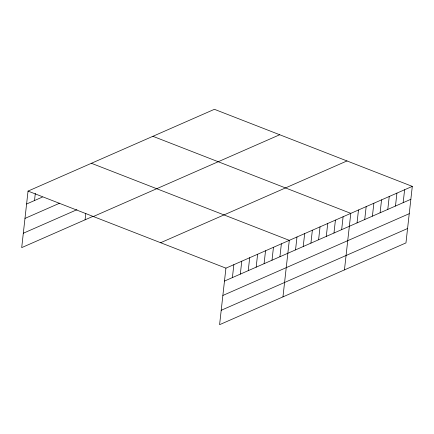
<?xml version="1.0" encoding="UTF-8"?>
<svg xmlns="http://www.w3.org/2000/svg" width="434" height="434" viewBox="0 0 434 434"><rect width="100%" height="100%" fill="white"/><g stroke="black" fill="none" stroke-linecap="round" stroke-linejoin="round"><path stroke-width="0.65" d="M412.3 186.376L225.93 268.152L219.593 324.686L405.958 242.91L412.3 186.376L214.407 109.314L28.042 191.09L21.7 247.624L92.751 216.447M34.514 200.535L35.311 193.428M85.064 219.821L85.796 213.278M232.402 277.597L233.85 264.675M240.322 274.12L241.771 261.197M248.243 270.642L249.691 257.725M256.163 267.17L257.617 254.248M264.084 263.693L265.537 250.776M272.004 260.216L273.458 247.299M279.925 256.744L281.378 243.821M282.957 296.883L289.299 240.349L91.406 163.287M295.538 249.892L296.986 236.975M303.225 246.517L304.673 233.601M310.912 243.148L312.361 230.226M318.599 239.774L320.048 226.852M326.287 236.4L327.735 223.483M333.974 233.025L335.422 220.109M341.661 229.651L343.11 216.734M344.455 269.894L350.797 213.36L152.909 136.303M357.036 222.908L358.484 209.985M364.723 219.533L366.171 206.617M372.41 216.159L373.864 203.242M380.103 212.785L381.551 199.868M387.79 209.416L389.238 196.493M395.477 206.042L396.926 193.119M403.164 202.667L404.613 189.75M26.593 204.013L42.434 197.063M24.977 218.405L59.708 203.166M23.317 233.232L76.932 209.709M93.343 216.523L279.713 134.746M160.629 242.72L346.994 160.943M224.481 281.069L410.852 199.293M222.87 295.462L409.235 213.685M221.204 310.294L407.575 228.517M28.042 191.09L225.93 268.152"/></g></svg>
